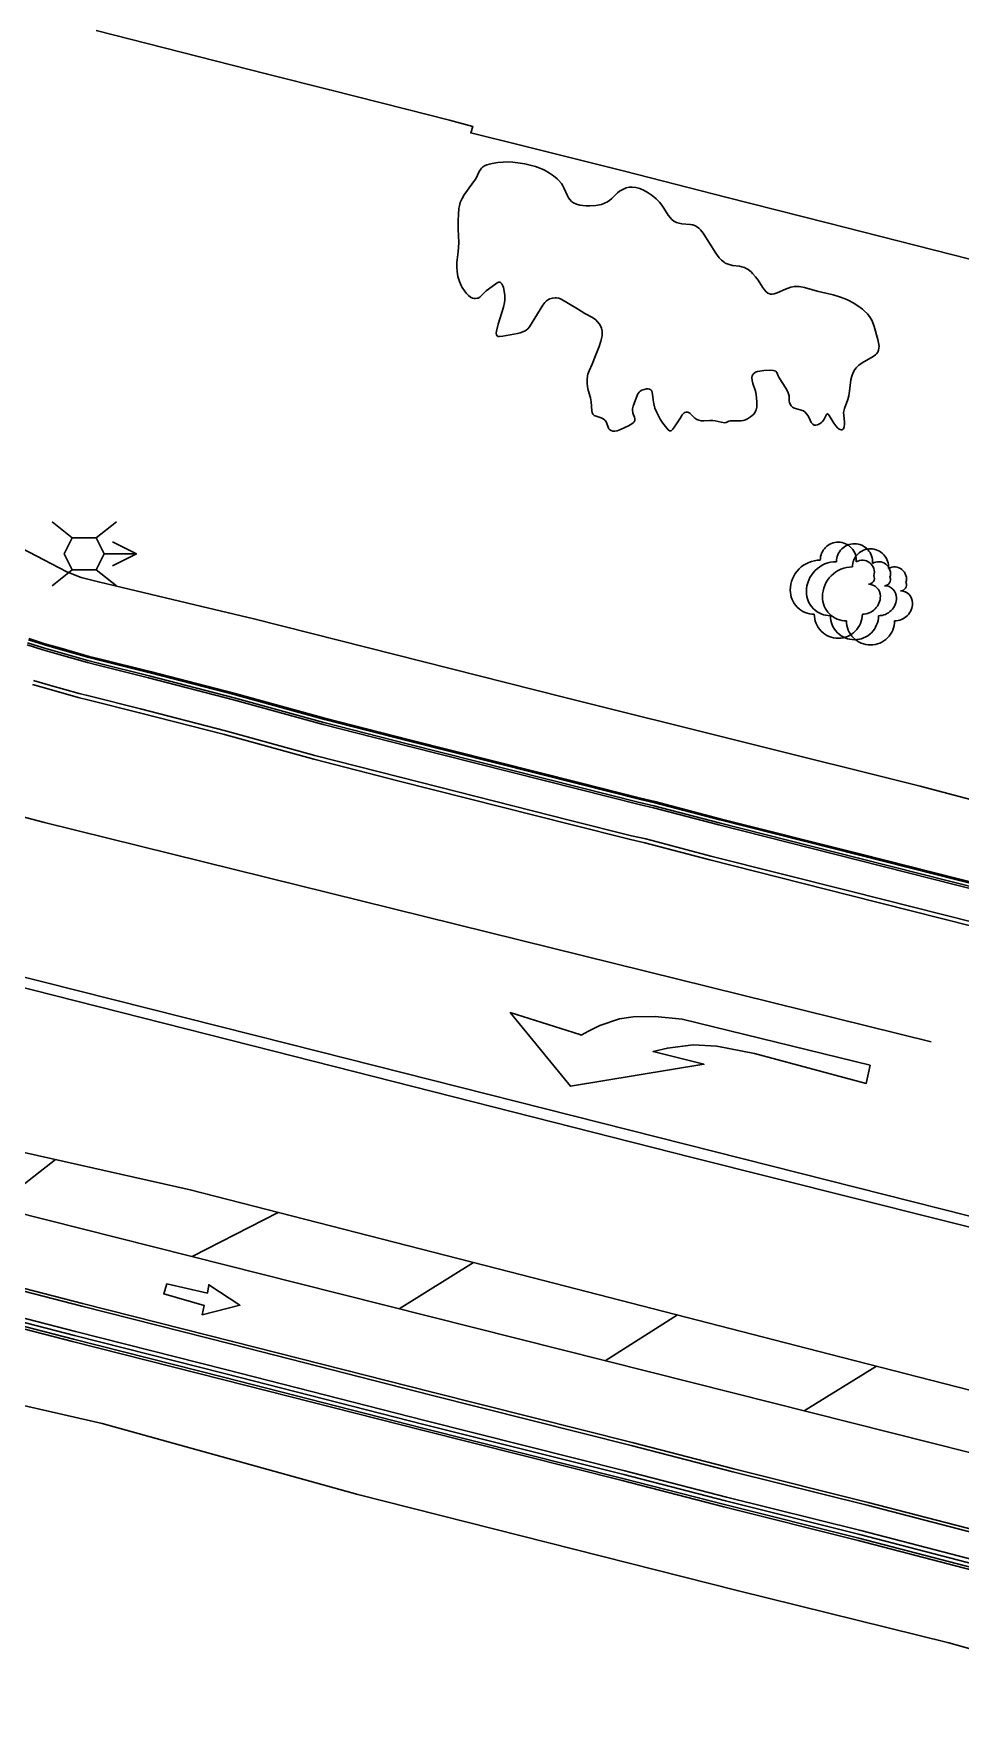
# Model space of a CAD drawing. Header units: metres. Extents: x 585772 to 587013, y 4140825 to 4141582.
# Drawn here: x 586341.21 to 586360.18, y 4141469.41 to 4141504.02 of the extents above; entities that cross this region are included whole.
import ezdxf

# ---------------------------------------------------------------- set-up
doc = ezdxf.new("R2010")
doc.units = ezdxf.units.M
doc.header["$MEASUREMENT"] = 0
for name, color, linetype, lineweight in [('BACK_OF_CURB', 5, 'Continuous', 30), ('BOTTOM_OF_CURB', 3, 'Continuous', 30), ('BUILDING', 1, 'Continuous', 30), ('FIRE_HYDRANT', 1, 'Continuous', 30), ('FOOT_PATH', 2, 'Continuous', 30), ('GUTTER', 30, 'Continuous', 30), ('PAINT_STRIPE', 4, 'Continuous', 30), ('SHRUB', 14, 'Continuous', 30), ('TOP_OF_CURB', 1, 'Continuous', 30)]:
    doc.layers.add(name, color=color, linetype=linetype, lineweight=lineweight)
doc.layers.add('PAVED_ROAD', color=140, linetype='Continuous', lineweight=30, true_color=0x38a9ff)
doc.layers.add('SHRUBLINE', color=71, linetype='Continuous', lineweight=30, true_color=0xc6ff6b)

# ---------------------------------------------------------------- blocks, each defined once
blk = doc.blocks.new('SYM208')
at = {"color": 0, "linetype": 'ByBlock', "lineweight": -2}
for p, q in [((-0.5, 0.5), (-0.1875, 0.25)), ((0.1875, 0.25), (0.5, 0.5)), ((0.3125, 0), (0.8125, 0)), ((0.1875, -0.25), (0.5, -0.5))]:
    blk.add_line(p, q, dxfattribs=at)
at = {"color": 0, "linetype": 'ByBlock', "lineweight": -2, "flags": 128}
for points in [[(-0.5, -0.5), (-0.1875, -0.25), (0.1875, -0.25), (0.3125, 0), (0.1875, 0.25), (-0.1875, 0.25), (-0.3125, 0), (-0.1875, -0.25)], [(0.4375, 0.1875), (0.8125, 0), (0.4375, -0.1875)]]:
    blk.add_lwpolyline(points, dxfattribs=at)
blk = doc.blocks.new('SYM208_1')
at = {"layer": 'FIRE_HYDRANT', "xscale": 13.123333, "yscale": 13.123333, "zscale": 13.123333}
blk.add_blockref('SYM208', (0, 0), dxfattribs=at)
blk = doc.blocks.new('SYM002')
at = {"layer": 'FIRE_HYDRANT', "xscale": 0.5, "yscale": 0.5, "zscale": 0.5}
blk.add_blockref('SYM208_1', (0, 0), dxfattribs=at)
blk = doc.blocks.new('SYM231')
at = {"layer": 'SHRUB'}
for centre, radius, start, end in [((0.298974, 5.855085), 3.69093474259322, 89.999957, 180.000043), ((0.29898, 5.855085), 3.690934742593219, 354.734283, 90.000043), ((-3.391965, -0.296476), 6.151557904322032, 89.999957, 180.000043), ((5.220229, 3.394459), 2.460623161728813, 342.885514, 120.419776), ((6.45054, 2.164144), 1.230311580864406, 269.999957, 24.295265), ((6.450541, -1.526791), 2.460623161728813, 359.999957, 90.000043), ((-4.622277, -0.296484), 4.921246323457626, 179.999957, 270.000043), ((5.22023, -1.526796), 3.690934742593219, 269.999957, 4.3e-05), ((0.298973, -5.217734), 4.921246323457627, 179.999957, 270.000043), ((0.298981, -5.217734), 4.921246323457626, 269.999957, 4.3e-05)]:
    blk.add_arc(centre, radius, start, end, dxfattribs=at)
blk = doc.blocks.new('SYM006')
at = {"layer": 'SHRUB', "xscale": 0.5, "yscale": 0.5, "zscale": 0.5}
blk.add_blockref('SYM231', (0, 0), dxfattribs=at)

msp = doc.modelspace()

# ---------------------------------------------------------------- linework, layer by layer
at = {"layer": 'BACK_OF_CURB'}
for points in [[(586360.652178, 4141486.552717, -20.613), (586358.116883, 4141487.195147, -20.633), (586355.261652, 4141487.917399, -20.654), (586353.924378, 4141488.267868, -20.667), (586353.630355, 4141488.336591, -20.668), (586352.388747, 4141488.648169, -20.675), (586348.898962, 4141489.530709, -20.7), (586347.162714, 4141489.974921, -20.715), (586345.329459, 4141490.479816, -20.723), (586343.585107, 4141490.931824, -20.73), (586342.544939, 4141491.191294, -20.726), (586342.334005, 4141491.242712, -20.729), (586341.757481, 4141491.407954, -20.731), (586341.426154, 4141491.501768, -20.733), (586341.102068, 4141491.606128, -20.733)], [(586340.034244, 4141477.79043, -20.702), (586342.020317, 4141477.278676, -20.69), (586345.093438, 4141476.500962, -20.668), (586349.177724, 4141475.456715, -20.655), (586353.273724, 4141474.42707, -20.638), (586355.356687, 4141473.889081, -20.627), (586358.10583, 4141473.201789, -20.605), (586361.123624, 4141472.417483, -20.588)]]:
    msp.add_polyline3d(points, dxfattribs=at)
at = {"layer": 'BOTTOM_OF_CURB'}
for points in [[(586360.6259, 4141486.449209, -20.767), (586358.090673, 4141487.091622, -20.785), (586355.235021, 4141487.813981, -20.799), (586353.898684, 4141488.164203, -20.808), (586353.605204, 4141488.2328, -20.809), (586352.362659, 4141488.544613, -20.823), (586348.872636, 4141489.427213, -20.847), (586347.135299, 4141489.871704, -20.864), (586345.301886, 4141490.376643, -20.867), (586343.558789, 4141490.828325, -20.88), (586342.51937, 4141491.087608, -20.871), (586342.306637, 4141491.139465, -20.869), (586341.728222, 4141491.305249, -20.871), (586341.395231, 4141491.399534, -20.873), (586341.069799, 4141491.504327, -20.874)], [(586340.073508, 4141477.945539, -20.852), (586342.059906, 4141477.433701, -20.84), (586345.132881, 4141476.656024, -20.818), (586349.217045, 4141475.611808, -20.805), (586353.313234, 4141474.582116, -20.788), (586355.396096, 4141474.044153, -20.777), (586358.145357, 4141473.356832, -20.755), (586361.162965, 4141472.572574, -20.738)]]:
    msp.add_polyline3d(points, dxfattribs=at)
at = {"layer": 'BUILDING'}
msp.add_polyline3d([(586342.488854, 4141504.085011, -19.340882), (586345.969896, 4141503.203828, -19.327842), (586347.2699, 4141502.870271, -19.323212), (586348.832736, 4141502.474572, -19.32108), (586349.719759, 4141502.251095, -19.320349), (586350.199653, 4141502.12383, -19.32364), (586350.157951, 4141501.990284, -19.324605), (586351.204312, 4141501.733784, -19.328854), (586353.306197, 4141501.203337, -19.331231), (586355.382326, 4141500.675701, -19.331092), (586357.458455, 4141500.148065, -19.33204), (586360.726322, 4141499.316479, -19.337657), (586363.44024, 4141498.627965, -19.345867), (586366.154158, 4141497.939451, -19.357587), (586369.46324, 4141497.109417, -19.372577), (586371.47844, 4141496.5956, -19.381718), (586373.49364, 4141496.081783, -19.387296), (586375.592621, 4141495.543057, -19.388449), (586377.691602, 4141495.004331, -19.391173), (586379.879317, 4141494.452375, -19.393367), (586382.067032, 4141493.90042, -19.392108)], dxfattribs=at)
at = {"layer": 'FOOT_PATH'}
for points in [[(586332.014638, 4141504.134581, -20.808), (586332.353285, 4141503.229966, -20.803), (586332.638947, 4141502.552369, -20.799), (586333.039795, 4141501.741097, -20.792), (586333.536247, 4141500.869037, -20.781), (586334.06524, 4141500.062662, -20.773), (586334.747142, 4141499.191466, -20.769), (586335.454097, 4141498.343606, -20.77), (586336.076103, 4141497.642962, -20.767), (586336.467952, 4141497.201962, -20.766), (586337.534576, 4141496.168281, -20.757031), (586339.141423, 4141494.734726, -20.742185), (586340.161973, 4141493.957161, -20.729689), (586340.654969, 4141493.643715, -20.720751), (586341.415702, 4141493.244849, -20.71), (586341.885662, 4141493.000546, -20.706), (586342.175931, 4141492.885308, -20.703), (586342.558349, 4141492.783899, -20.699), (586344.65013, 4141492.286073, -20.684), (586345.717042, 4141492.039176, -20.68), (586352.059481, 4141490.434494, -20.641806), (586359.359693, 4141488.60481, -20.596023), (586365.162053, 4141487.074743, -20.563995)], [(586360.658426, 4141486.577324, -20.608), (586358.123114, 4141487.219759, -20.627), (586355.267983, 4141487.941985, -20.647), (586353.930486, 4141488.292512, -20.658), (586353.636335, 4141488.361265, -20.661), (586352.394949, 4141488.672788, -20.669), (586348.90522, 4141489.555313, -20.698), (586347.169232, 4141489.999459, -20.71), (586345.336015, 4141490.504344, -20.715), (586343.591363, 4141490.956429, -20.72), (586342.551018, 4141491.215944, -20.725), (586342.340512, 4141491.267257, -20.724), (586341.764437, 4141491.432371, -20.733), (586341.433506, 4141491.526072, -20.736), (586341.10974, 4141491.630329, -20.739)], [(586361.106926, 4141472.372707, -20.583322), (586358.089016, 4141473.157044, -20.604), (586355.339946, 4141473.844317, -20.625), (586353.256921, 4141474.382322, -20.6376), (586349.16104, 4141475.411937, -20.657), (586345.076676, 4141476.456204, -20.674305), (586342.003465, 4141477.233941, -20.691), (586340.017594, 4141477.745643, -20.701954)], [(586322.12899, 4141471.257561, -20.772262), (586322.721623, 4141471.906924, -20.785574), (586323.257814, 4141472.358656, -20.800397), (586324.606672, 4141473.324099, -20.838), (586325.664945, 4141474.001695, -20.856), (586326.469232, 4141474.538126, -20.842), (586327.485174, 4141475.116907, -20.81895), (586328.436234, 4141475.531708, -20.801), (586331.000782, 4141476.548103, -20.785), (586332.059055, 4141476.915134, -20.675), (586332.541398, 4141477.058317, -20.657659), (586332.744125, 4141477.099803, -20.65147), (586332.965283, 4141477.12285, -20.651943), (586333.264767, 4141477.141288, -20.654), (586334.158612, 4141477.150507, -20.555), (586334.872766, 4141477.132069, -20.61), (586335.250577, 4141477.104412, -20.703), (586335.904834, 4141477.003003, -20.707), (586337.288045, 4141476.769606, -20.691), (586342.607631, 4141475.54852, -20.657777), (586347.846082, 4141474.09804, -20.62818), (586355.610783, 4141472.128774, -20.58959), (586359.946175, 4141471.059946, -20.568263), (586360.628918, 4141470.865379, -20.562)]]:
    msp.add_polyline3d(points, dxfattribs=at)
at = {"layer": 'GUTTER'}
for points in [[(586360.464025, 4141485.811602, -20.713), (586357.929219, 4141486.453909, -20.731), (586355.070971, 4141487.176924, -20.752728), (586353.740409, 4141487.525633, -20.761), (586353.450274, 4141487.593447, -20.762), (586352.201959, 4141487.906709, -20.769871), (586348.710467, 4141488.78968, -20.797168), (586346.966424, 4141489.235887, -20.807186), (586345.132035, 4141489.741094, -20.814045), (586343.39667, 4141490.190773, -20.817381), (586342.361863, 4141490.448906, -20.822), (586342.138048, 4141490.503464, -20.823), (586341.547989, 4141490.672586, -20.831), (586341.204745, 4141490.769773, -20.834)], [(586361.294657, 4141473.091742, -20.698911), (586358.277674, 4141473.875838, -20.719), (586355.52802, 4141474.563257, -20.74), (586353.445493, 4141475.101133, -20.752561), (586349.348669, 4141476.130985, -20.77), (586345.264918, 4141477.175095, -20.787), (586342.19243, 4141477.952649, -20.799659), (586340.204944, 4141478.464768, -20.804)]]:
    msp.add_polyline3d(points, dxfattribs=at)
at = {"layer": 'PAINT_STRIPE', "extrusion": (-0.0214907934760665, -0.0167047226655768, 0.9996294803758216), "elevation": -81803.930596, "flags": 128}
msp.add_lwpolyline([(-2910009.197169, 3003465.692529), (-2910009.197169, 3003467.272278)], dxfattribs=at)
at = {"layer": 'PAINT_STRIPE', "extrusion": (-0.0139260269091949, -0.0071878143434665, 0.9998771930089656), "elevation": -37954.349028, "flags": 128}
msp.add_lwpolyline([(586287.302584, 4141313.142189), (586289.060401, 4141314.049362)], dxfattribs=at)
at = {"layer": 'PAINT_STRIPE', "extrusion": (-0.0213175576491302, -0.0133063019901569, 0.999684202167476), "elevation": -67627.986169, "flags": 128}
msp.add_lwpolyline([(-3202761.519509, 2689497.858532), (-3202761.519509, 2689496.067814)], dxfattribs=at)
at = {"layer": 'PAINT_STRIPE', "extrusion": (-0.0236098251540233, -0.0148998244719242, 0.9996102097252219), "elevation": -75571.669546, "flags": 128}
msp.add_lwpolyline([(-3189418.842083, 2705096.302027), (-3189418.842083, 2705094.546903)], dxfattribs=at)
at = {"layer": 'PAINT_STRIPE', "extrusion": (-0.0238849029012353, -0.0147134137129006, 0.9996064359888404), "elevation": -74960.999469, "flags": 128}
msp.add_lwpolyline([(-3218596.998688, 2670327.810427), (-3218596.998688, 2670329.557118)], dxfattribs=at)
at = {"layer": 'PAINT_STRIPE'}
for points in [[(586330.044805, 4141490.863149, -20.778), (586341.430059, 4141487.860725, -20.718999), (586350.50938, 4141485.614973, -20.667864), (586359.588701, 4141483.369221, -20.612)], [(586329.003287, 4141487.524133, -20.768), (586337.565598, 4141485.350176, -20.705911), (586346.127909, 4141483.17622, -20.647371), (586354.69022, 4141481.002264, -20.592564), (586361.353812, 4141479.327388, -20.553832), (586368.017405, 4141477.652513, -20.515832), (586374.680997, 4141475.977637, -20.481897), (586381.181439, 4141474.303938, -20.453)], [(586329.068107, 4141487.715589, -20.769), (586337.759174, 4141485.517646, -20.706698), (586346.450241, 4141483.319702, -20.648991), (586355.141309, 4141481.121759, -20.595707), (586363.832376, 4141478.923815, -20.543213), (586373.945718, 4141476.407973, -20.487)], [(586382.657386, 4141470.60211, -20.499), (586373.355166, 4141472.94723, -20.54675), (586364.052946, 4141475.29235, -20.59514), (586357.506057, 4141476.974578, -20.6325), (586350.959169, 4141478.656806, -20.67037), (586344.41228, 4141480.339034, -20.71155), (586336.117928, 4141482.202646, -20.766498), (586327.823575, 4141484.066257, -20.822)], [(586327.610597, 4141483.417209, -20.832), (586338.514337, 4141480.46684, -20.766066), (586346.611628, 4141478.425668, -20.721), (586354.708919, 4141476.384496, -20.679688), (586362.806209, 4141474.343324, -20.6355), (586370.9035, 4141472.302152, -20.588515), (586382.28699, 4141469.411778, -20.527)]]:
    msp.add_polyline3d(points, dxfattribs=at)
for points in [[(586352.392565, 4141483.517328, -20.629), (586350.965409, 4141483.969059, -20.635), (586352.199053, 4141482.4606, -20.622531), (586354.932421, 4141482.912331, -20.608), (586353.892289, 4141483.170463, -20.614), (586354.18407, 4141483.242991, -20.616), (586354.713927, 4141483.307524, -20.615), (586355.193605, 4141483.281889, -20.612), (586355.965023, 4141483.134385, -20.606), (586358.258206, 4141482.518147, -20.591084), (586358.336532, 4141482.891516, -20.591288), (586354.485515, 4141483.833759, -20.633), (586353.933037, 4141483.889257, -20.637), (586353.481507, 4141483.881191, -20.638), (586353.206212, 4141483.84201, -20.638), (586352.802032, 4141483.70222, -20.634), (586352.568893, 4141483.589764, -20.631), (586352.421992, 4141483.509024, -20.628)], [(586344.763387, 4141478.219425, -20.741067), (586344.792348, 4141478.393269, -20.739), (586345.429492, 4141477.974463, -20.739379), (586344.655441, 4141477.780864, -20.743), (586344.694933, 4141477.970512, -20.744668), (586343.870858, 4141478.207572, -20.743426), (586343.934046, 4141478.41039, -20.743037)]]:
    msp.add_polyline3d(points, close=True, dxfattribs=at)
at = {"layer": 'PAVED_ROAD'}
for points in [[(586360.444319, 4141485.733985, -20.713), (586357.909565, 4141486.376278, -20.731), (586355.051001, 4141487.099374, -20.752728), (586353.721142, 4141487.447899, -20.761), (586353.431414, 4141487.515618, -20.762), (586352.182396, 4141487.829055, -20.769871), (586348.690726, 4141488.712072, -20.797168), (586346.945867, 4141489.158487, -20.807186), (586345.111359, 4141489.663728, -20.814045), (586343.376935, 4141490.113163, -20.817381), (586342.342689, 4141490.371156, -20.822), (586342.117525, 4141490.426042, -20.823), (586341.526048, 4141490.59557, -20.831), (586341.181556, 4141490.693111, -20.834)], [(586361.309793, 4141473.151411, -20.698911), (586358.292881, 4141473.935488, -20.719), (586355.543182, 4141474.622919, -20.74), (586353.460694, 4141475.160785, -20.752561), (586349.363797, 4141476.190655, -20.77), (586345.280093, 4141477.234753, -20.787), (586342.207661, 4141478.012293, -20.799659), (586340.22005, 4141478.524444, -20.804)]]:
    msp.add_polyline3d(points, dxfattribs=at)
at = {"layer": 'SHRUBLINE'}
msp.add_polyline3d([(586350.259161, 4141501.052387, -19.419), (586350.216749, 4141500.986002, -19.42), (586350.087627, 4141500.817898, -19.423), (586350.025297, 4141500.721211, -19.425), (586349.982393, 4141500.647787, -19.426), (586349.94336, 4141500.563244, -19.428), (586349.924493, 4141500.494369, -19.428), (586349.915773, 4141500.44393, -19.429), (586349.903881, 4141500.325238, -19.43), (586349.898957, 4141500.19183, -19.431), (586349.900973, 4141500.020055, -19.433), (586349.910612, 4141499.744964, -19.435), (586349.9093, 4141499.643698, -19.436), (586349.900861, 4141499.557456, -19.437), (586349.877116, 4141499.392167, -19.438), (586349.87342, 4141499.343375, -19.439), (586349.872354, 4141499.249667, -19.441), (586349.879376, 4141499.148244, -19.441), (586349.89599, 4141499.045881, -19.442), (586349.923596, 4141498.949233, -19.442), (586349.961159, 4141498.862252, -19.442), (586349.982597, 4141498.822784, -19.442), (586350.028553, 4141498.752597, -19.442), (586350.072774, 4141498.69821, -19.441), (586350.113463, 4141498.657871, -19.44), (586350.15327, 4141498.627617, -19.44), (586350.191943, 4141498.607448, -19.439), (586350.231822, 4141498.596986, -19.435), (586350.252257, 4141498.595861, -19.435), (586350.290822, 4141498.601678, -19.434), (586350.308718, 4141498.608103, -19.434), (586350.341148, 4141498.626693, -19.433), (586350.373604, 4141498.655876, -19.432), (586350.423222, 4141498.709549, -19.432), (586350.471123, 4141498.75242, -19.433), (586350.668423, 4141498.901163, -19.43), (586350.698244, 4141498.920765, -19.429), (586350.725545, 4141498.931921, -19.428), (586350.745878, 4141498.933094, -19.428), (586350.764985, 4141498.926457, -19.43), (586350.774099, 4141498.919988, -19.43), (586350.791488, 4141498.900305, -19.427745), (586350.807813, 4141498.871038, -19.423752), (586350.826215, 4141498.821757, -19.42), (586350.844092, 4141498.746709, -19.42), (586350.85435, 4141498.658677, -19.421018), (586350.85323, 4141498.563496, -19.418), (586350.847411, 4141498.514956, -19.419), (586350.826956, 4141498.417642, -19.422), (586350.721345, 4141498.074558, -19.433), (586350.685883, 4141497.931778, -19.438), (586350.680394, 4141497.887256, -19.44), (586350.683803, 4141497.853673, -19.44), (586350.698627, 4141497.831292, -19.44), (586350.716095, 4141497.822724, -19.439), (586350.749375, 4141497.818928, -19.437), (586350.814079, 4141497.825189, -19.433371), (586351.117051, 4141497.882455, -19.424), (586351.170282, 4141497.895127, -19.423), (586351.223549, 4141497.912192, -19.422), (586351.273036, 4141497.935237, -19.421), (586351.295169, 4141497.949497, -19.42), (586351.329255, 4141497.979887, -19.418), (586351.358613, 4141498.016526, -19.416), (586351.634665, 4141498.460338, -19.409), (586351.677874, 4141498.519473, -19.407), (586351.710556, 4141498.55135, -19.406), (586351.752133, 4141498.578334, -19.408), (586351.777106, 4141498.589632, -19.40538), (586351.830867, 4141498.605671, -19.395743), (586351.886357, 4141498.61249, -19.391), (586351.91349, 4141498.612262, -19.391), (586351.964161, 4141498.604229, -19.387), (586352.010191, 4141498.586998, -19.386), (586352.344293, 4141498.38669, -19.383655), (586352.49286, 4141498.293652, -19.385), (586352.65268, 4141498.210989, -19.391), (586352.717456, 4141498.16098, -19.393), (586352.755697, 4141498.121588, -19.392), (586352.791285, 4141498.07493, -19.392), (586352.820974, 4141498.021819, -19.392), (586352.832592, 4141497.993096, -19.393), (586352.847351, 4141497.931824, -19.395), (586352.849805, 4141497.899484, -19.396), (586352.845609, 4141497.832038, -19.398), (586352.821803, 4141497.726028, -19.403), (586352.785389, 4141497.617529, -19.409), (586352.705746, 4141497.407519, -19.42), (586352.642288, 4141497.254904, -19.429), (586352.579421, 4141497.114325, -19.437), (586352.556721, 4141497.048094, -19.44), (586352.548588, 4141497.013641, -19.442), (586352.539627, 4141496.940403, -19.446), (586352.539533, 4141496.864854, -19.449), (586352.547016, 4141496.791831, -19.452), (586352.562107, 4141496.720902, -19.455), (586352.611566, 4141496.560312, -19.462), (586352.623793, 4141496.481448, -19.465), (586352.637435, 4141496.298095, -19.473), (586352.644248, 4141496.261139, -19.476), (586352.654625, 4141496.231494, -19.477), (586352.66866, 4141496.211625, -19.478), (586352.68615, 4141496.199527, -19.478), (586352.784558, 4141496.170047, -19.479), (586352.825708, 4141496.154161, -19.479), (586352.866425, 4141496.133268, -19.48), (586352.902391, 4141496.107297, -19.481), (586352.917241, 4141496.092385, -19.482), (586352.939274, 4141496.059177, -19.483), (586352.979657, 4141495.941734, -19.489), (586352.988013, 4141495.92753, -19.489), (586353.008778, 4141495.906101, -19.491), (586353.035517, 4141495.891844, -19.491), (586353.068884, 4141495.883051, -19.491), (586353.109418, 4141495.881429, -19.491), (586353.157633, 4141495.889539, -19.491), (586353.225023, 4141495.913512, -19.489), (586353.388553, 4141495.989767, -19.484), (586353.457868, 4141496.028184, -19.482), (586353.490082, 4141496.055863, -19.48), (586353.509582, 4141496.08595, -19.478), (586353.514851, 4141496.101548, -19.477), (586353.51707, 4141496.133107, -19.475), (586353.509702, 4141496.164667, -19.473), (586353.490278, 4141496.215154, -19.47), (586353.478011, 4141496.257679, -19.468), (586353.4721, 4141496.309718, -19.465), (586353.472813, 4141496.337176, -19.463), (586353.482871, 4141496.39334, -19.46), (586353.502189, 4141496.449682, -19.457), (586353.574672, 4141496.629464, -19.445), (586353.587464, 4141496.655276, -19.443), (586353.603857, 4141496.678639, -19.442), (586353.627162, 4141496.699697, -19.44), (586353.660691, 4141496.718593, -19.439), (586353.70592, 4141496.734693, -19.439), (586353.756982, 4141496.744237, -19.439), (586353.790459, 4141496.744717, -19.439), (586353.820821, 4141496.738923, -19.44), (586353.845785, 4141496.725508, -19.44), (586353.863709, 4141496.703664, -19.441), (586353.875511, 4141496.674712, -19.443), (586353.882747, 4141496.640509, -19.445), (586353.892635, 4141496.524968, -19.452), (586353.905968, 4141496.438335, -19.457), (586353.93036, 4141496.354504, -19.462), (586353.967133, 4141496.264213, -19.468), (586354.039574, 4141496.123586, -19.477), (586354.090976, 4141496.04447, -19.482), (586354.202617, 4141495.90861, -19.491), (586354.229446, 4141495.886389, -19.492), (586354.243165, 4141495.88413, -19.492), (586354.260422, 4141495.890372, -19.491), (586354.294025, 4141495.920369, -19.489), (586354.345003, 4141495.987889, -19.483), (586354.451758, 4141496.156926, -19.471), (586354.489951, 4141496.212369, -19.467), (586354.527901, 4141496.252983, -19.464), (586354.540791, 4141496.262006, -19.463), (586354.565798, 4141496.27154, -19.463), (586354.577931, 4141496.272497, -19.462), (586354.602967, 4141496.26803, -19.462), (586354.642639, 4141496.246706, -19.464), (586354.749492, 4141496.149267, -19.469), (586354.787314, 4141496.122165, -19.471), (586354.830395, 4141496.102373, -19.475), (586354.87914, 4141496.092548, -19.475), (586354.931122, 4141496.09059, -19.475), (586355.054659, 4141496.098532, -19.473), (586355.111863, 4141496.097849, -19.473), (586355.160021, 4141496.091019, -19.474), (586355.286987, 4141496.061843, -19.476), (586355.359566, 4141496.053967, -19.477), (586355.389915, 4141496.058815, -19.477), (586355.442513, 4141496.083164, -19.476), (586355.470837, 4141496.090393, -19.476), (586355.692895, 4141496.093024, -19.478), (586355.738928, 4141496.097499, -19.478), (586355.783221, 4141496.10954, -19.477), (586355.827103, 4141496.130477, -19.477), (586355.889571, 4141496.171209, -19.473), (586355.923512, 4141496.198404, -19.471), (586355.955142, 4141496.231083, -19.471), (586355.981667, 4141496.270643, -19.468), (586355.992214, 4141496.2934, -19.467), (586356.000866, 4141496.31816, -19.466), (586356.012809, 4141496.373419, -19.463), (586356.018533, 4141496.469647, -19.456), (586356.012229, 4141496.57086, -19.448), (586355.99575, 4141496.673402, -19.443), (586355.983971, 4141496.721667, -19.443), (586355.937093, 4141496.859458, -19.439), (586355.920225, 4141496.919902, -19.436), (586355.915674, 4141496.977529, -19.431), (586355.921437, 4141497.012816, -19.427), (586355.927336, 4141497.029008, -19.426), (586355.945805, 4141497.057637, -19.423), (586355.958626, 4141497.069731, -19.422), (586355.991579, 4141497.089074, -19.421), (586356.032799, 4141497.102902, -19.419), (586356.080316, 4141497.112531, -19.418), (586356.159081, 4141497.121979, -19.417), (586356.295275, 4141497.12913, -19.417), (586356.351979, 4141497.124802, -19.417), (586356.374897, 4141497.119674, -19.417), (586356.401983, 4141497.107357, -19.417), (586356.427015, 4141497.081641, -19.418), (586356.455056, 4141497.012674, -19.421), (586356.473432, 4141496.975935, -19.423), (586356.609518, 4141496.764211, -19.432), (586356.646243, 4141496.697286, -19.436), (586356.659835, 4141496.666345, -19.437), (586356.676535, 4141496.602359, -19.441), (586356.678581, 4141496.502518, -19.446), (586356.683186, 4141496.468282, -19.448), (586356.696395, 4141496.431038, -19.45), (586356.718137, 4141496.397, -19.451), (586356.748339, 4141496.368688, -19.453), (586356.76659, 4141496.357467, -19.453), (586356.808712, 4141496.341319, -19.454), (586356.902459, 4141496.319974, -19.455), (586356.946309, 4141496.305987, -19.456), (586356.968523, 4141496.294881, -19.456), (586357.006383, 4141496.266915, -19.458), (586357.036289, 4141496.234864, -19.46), (586357.059209, 4141496.203028, -19.462), (586357.086858, 4141496.154429, -19.465), (586357.132066, 4141496.060999, -19.469), (586357.16282, 4141496.022344, -19.471), (586357.189773, 4141496.006329, -19.472), (586357.222402, 4141496.001995, -19.472), (586357.258415, 4141496.008538, -19.472), (586357.312323, 4141496.034808, -19.471), (586357.348723, 4141496.065453, -19.47), (586357.366419, 4141496.085669, -19.469), (586357.39586, 4141496.129066, -19.467), (586357.44299, 4141496.21978, -19.462), (586357.452582, 4141496.230289, -19.461), (586357.463172, 4141496.233455, -19.461), (586357.475479, 4141496.227615, -19.461), (586357.496048, 4141496.20358, -19.462), (586357.594626, 4141496.04274, -19.471), (586357.633404, 4141495.990578, -19.475), (586357.671415, 4141495.949684, -19.478), (586357.703104, 4141495.924747, -19.48), (586357.740352, 4141495.909228, -19.481), (586357.762229, 4141495.909793, -19.481), (586357.772092, 4141495.913483, -19.481), (586357.789345, 4141495.927883, -19.48), (586357.807747, 4141495.966471, -19.477), (586357.814807, 4141496.023534, -19.473), (586357.811579, 4141496.074327, -19.47), (586357.794866, 4141496.198599, -19.463), (586357.793442, 4141496.260654, -19.461), (586357.796928, 4141496.289975, -19.459), (586357.811398, 4141496.345834, -19.456), (586357.880969, 4141496.527643, -19.445), (586357.902018, 4141496.607068, -19.441), (586357.917094, 4141496.697079, -19.437), (586357.941071, 4141496.931007, -19.425), (586357.958568, 4141497.008263, -19.421), (586357.986685, 4141497.080248, -19.417), (586358.02625, 4141497.146182, -19.415), (586358.050393, 4141497.17679, -19.414), (586358.107536, 4141497.233108, -19.412), (586358.176498, 4141497.282714, -19.411), (586358.400012, 4141497.407862, -19.407), (586358.449489, 4141497.445632, -19.406), (586358.466651, 4141497.463214, -19.405), (586358.492801, 4141497.499868, -19.404), (586358.509218, 4141497.538476, -19.402), (586358.517304, 4141497.579002, -19.4), (586358.518459, 4141497.621409, -19.398), (586358.51579, 4141497.652896, -19.397), (586358.494348, 4141497.756765, -19.392), (586358.420152, 4141498.024396, -19.378), (586358.375844, 4141498.137563, -19.373), (586358.334632, 4141498.211778, -19.369), (586358.2812, 4141498.282255, -19.365), (586358.216082, 4141498.347591, -19.361), (586358.180232, 4141498.378189, -19.359), (586358.104235, 4141498.434992, -19.356), (586357.986333, 4141498.508452, -19.351), (586357.885836, 4141498.561103, -19.348), (586357.825756, 4141498.588483, -19.346), (586357.706086, 4141498.633872, -19.343), (586357.578395, 4141498.671749, -19.34), (586357.250279, 4141498.751382, -19.333), (586356.990553, 4141498.820841, -19.327), (586356.886296, 4141498.842071, -19.325), (586356.819556, 4141498.846389, -19.324), (586356.786559, 4141498.844629, -19.324), (586356.713606, 4141498.830712, -19.324), (586356.606594, 4141498.791735, -19.324), (586356.430618, 4141498.712214, -19.326), (586356.37033, 4141498.693187, -19.327), (586356.332337, 4141498.687584, -19.327), (586356.295946, 4141498.689116, -19.326), (586356.261024, 4141498.699041, -19.325), (586356.244072, 4141498.707545, -19.325), (586356.208153, 4141498.735111, -19.323), (586356.170554, 4141498.777572, -19.321), (586356.133758, 4141498.829413, -19.318), (586356.041465, 4141498.97441, -19.31), (586355.99169, 4141499.042699, -19.307), (586355.929168, 4141499.112402, -19.303), (586355.898163, 4141499.141628, -19.301), (586355.838745, 4141499.189033, -19.298), (586355.785364, 4141499.222052, -19.296), (586355.76077, 4141499.233734, -19.295), (586355.712144, 4141499.249852, -19.294), (586355.659154, 4141499.259622, -19.293), (586355.518398, 4141499.277553, -19.293785), (586355.428458, 4141499.299824, -19.29558), (586355.370906, 4141499.324983, -19.295908), (586355.3439, 4141499.341531, -19.294204), (586355.293296, 4141499.382458, -19.284), (586355.246074, 4141499.432855, -19.389), (586355.178537, 4141499.523657, -19.389), (586354.918292, 4141499.938106, -19.381001), (586354.865517, 4141500.004657, -19.381), (586354.826647, 4141500.0421, -19.38), (586354.783129, 4141500.072912, -19.382), (586354.759172, 4141500.085541, -19.384), (586354.705951, 4141500.104658, -19.384), (586354.654246, 4141500.114482, -19.384), (586354.4807, 4141500.130782, -19.385), (586354.422741, 4141500.140606, -19.385), (586354.367745, 4141500.157016, -19.385), (586354.317522, 4141500.182646, -19.385), (586354.276008, 4141500.216569, -19.385), (586354.238451, 4141500.259117, -19.384), (586354.203073, 4141500.308588, -19.384), (586354.112497, 4141500.451383, -19.382), (586354.070746, 4141500.51168, -19.381), (586354.023175, 4141500.571241, -19.38), (586353.953907, 4141500.642294, -19.379), (586353.875828, 4141500.707595, -19.379), (586353.791999, 4141500.765202, -19.378), (586353.705483, 4141500.813173, -19.378), (586353.619339, 4141500.849565, -19.378), (586353.536631, 4141500.872436, -19.378), (586353.465535, 4141500.880386, -19.378), (586353.39971, 4141500.876747, -19.379), (586353.338892, 4141500.863105, -19.38), (586353.282817, 4141500.841046, -19.38), (586353.207017, 4141500.795647, -19.382), (586353.161642, 4141500.759488, -19.383), (586353.045438, 4141500.648739, -19.386), (586353.002864, 4141500.61292, -19.387), (586352.954647, 4141500.579806, -19.388), (586352.898553, 4141500.550691, -19.389), (586352.83235, 4141500.526868, -19.39), (586352.721332, 4141500.504408, -19.391), (586352.597411, 4141500.49563, -19.392), (586352.513204, 4141500.497763, -19.393), (586352.392867, 4141500.513511, -19.393), (586352.321503, 4141500.532711, -19.394), (586352.26113, 4141500.559139, -19.394), (586352.218913, 4141500.588492, -19.393), (586352.185691, 4141500.622888, -19.393), (586352.159297, 4141500.661568, -19.392), (586352.137565, 4141500.703768, -19.392), (586352.06693, 4141500.868194, -19.389), (586352.039363, 4141500.916808, -19.388), (586352.015747, 4141500.950903, -19.388), (586351.958678, 4141501.017487, -19.387), (586351.925766, 4141501.049677, -19.387), (586351.85254, 4141501.111106, -19.386), (586351.77125, 4141501.167605, -19.386), (586351.684061, 4141501.217978, -19.385), (586351.638932, 4141501.240494, -19.385), (586351.537691, 4141501.282933, -19.385), (586351.482121, 4141501.302004, -19.385), (586351.372393, 4141501.332586, -19.385), (586351.267504, 4141501.354649, -19.386), (586351.171001, 4141501.370063, -19.386), (586351.016188, 4141501.388167, -19.387), (586350.908471, 4141501.395417, -19.388), (586350.821656, 4141501.394148, -19.388), (586350.710422, 4141501.383162, -19.39), (586350.593055, 4141501.362736, -19.391), (586350.540209, 4141501.350487, -19.391), (586350.488805, 4141501.334704, -19.392), (586350.440716, 4141501.313594, -19.393), (586350.397815, 4141501.285361, -19.394), (586350.378895, 4141501.268012, -19.394), (586350.361883, 4141501.248316, -19.395), (586350.33257, 4141501.203228, -19.396), (586350.259161, 4141501.052387, -19.399)], dxfattribs=at)
at = {"layer": 'TOP_OF_CURB'}
for points in [[(586360.636456, 4141486.490789, -20.613), (586358.101202, 4141487.133209, -20.633), (586355.245719, 4141487.855525, -20.654), (586353.909005, 4141488.205846, -20.667), (586353.615308, 4141488.274493, -20.668), (586352.373139, 4141488.586212, -20.675), (586348.883211, 4141489.468788, -20.7), (586347.146312, 4141489.913167, -20.715), (586345.312963, 4141490.418088, -20.723), (586343.569361, 4141490.869902, -20.73), (586342.529642, 4141491.12926, -20.726), (586342.317631, 4141491.18094, -20.729), (586341.739976, 4141491.346506, -20.731), (586341.407653, 4141491.440602, -20.733), (586341.082762, 4141491.545221, -20.733)], [(586340.053876, 4141477.867985, -20.702), (586342.040112, 4141477.356188, -20.69), (586345.113159, 4141476.578493, -20.668), (586349.197385, 4141475.534261, -20.655), (586353.293479, 4141474.504593, -20.638), (586355.376391, 4141473.966617, -20.627), (586358.125594, 4141473.27931, -20.605), (586361.143294, 4141472.495029, -20.588)]]:
    msp.add_polyline3d(points, dxfattribs=at)

# ---------------------------------------------------------------- block references
at = {"layer": 'FIRE_HYDRANT', "xscale": 0.2, "yscale": 0.2, "zscale": 0.2}
msp.add_blockref('SYM002', (586342.2433, 4141493.3657, -20.6181), dxfattribs=at)
at = {"layer": 'SHRUB', "xscale": 0.2, "yscale": 0.2, "zscale": 0.2}
for p in [(586357.6548, 4141492.6519, -19.8356), (586357.9855, 4141492.6209, -19.7804), (586358.3136, 4141492.5143, -19.8245)]:
    msp.add_blockref('SYM006', p, dxfattribs=at)

doc.saveas('drawing.dxf')
